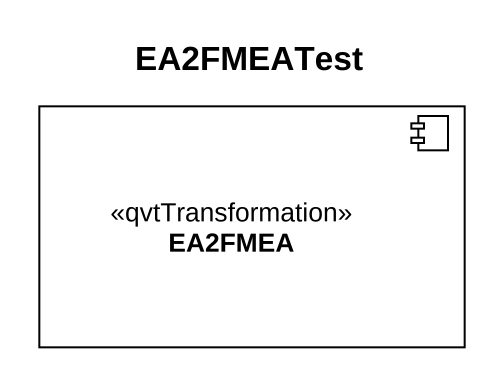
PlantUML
@startuml
title EA2FMEATest
component EA2FMEA <<qvtTransformation>> #FFFFFF
@enduml
